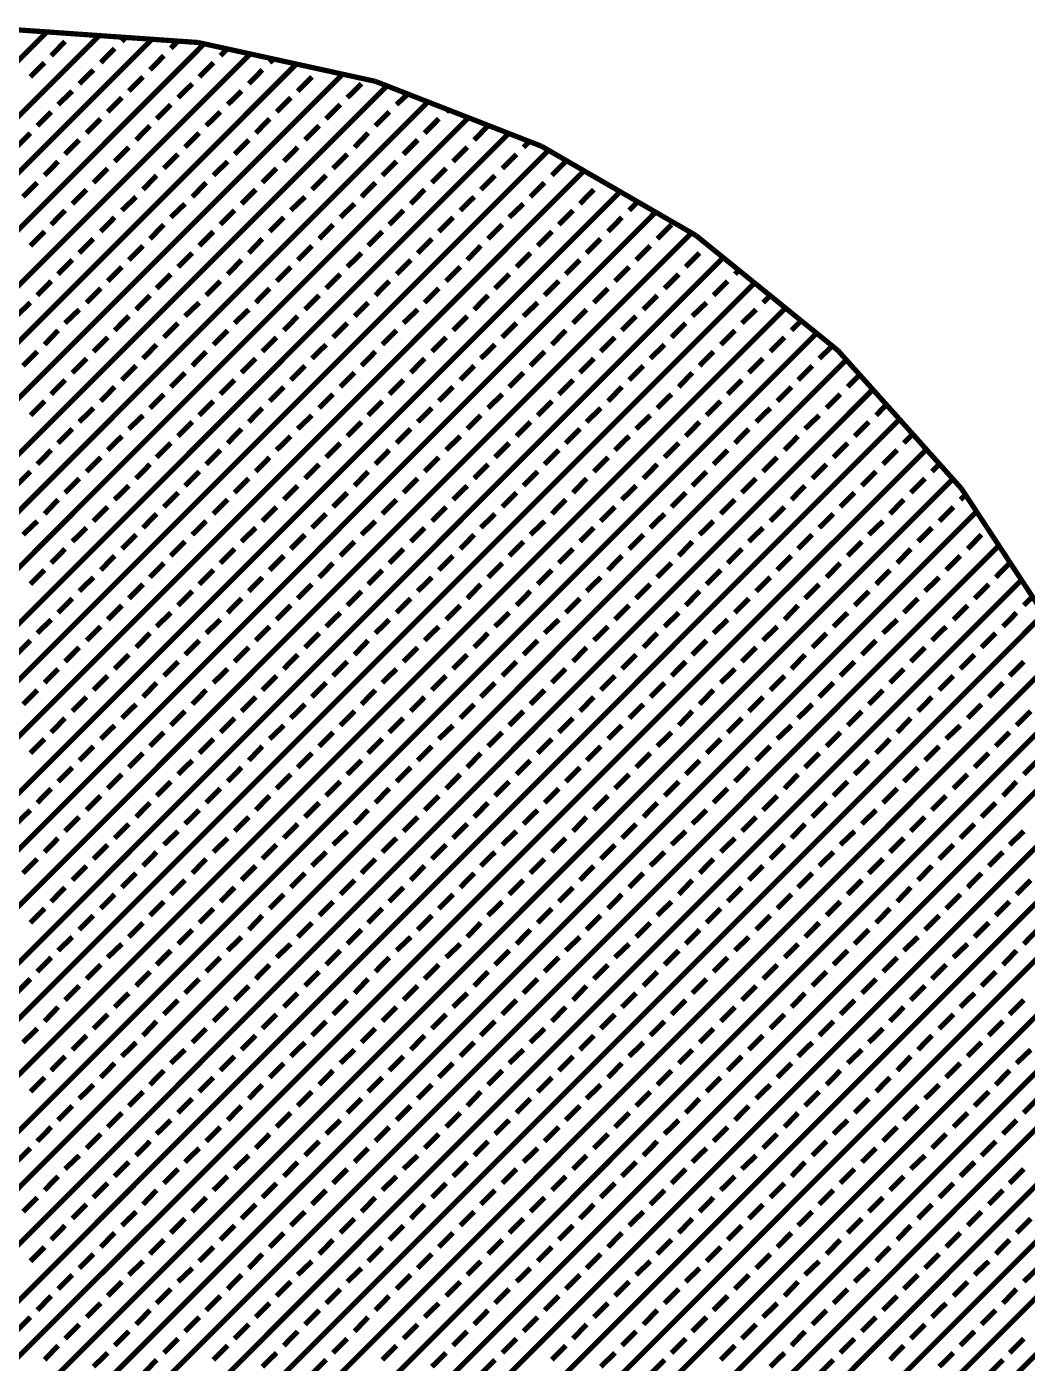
# Model space of a CAD drawing. Extents: x 2 to 176, y -19 to 159.
# Drawn here: x 104.63 to 105.363, y 119.482 to 120.461 of the extents above; entities that cross this region are included whole.
import ezdxf

# ---------------------------------------------------------------- set-up
doc = ezdxf.new("R2010")
doc.units = 0
doc.layers.add('BG_SILKSCREEN_TOP', color=7, linetype='CONTINUOUS')

msp = doc.modelspace()

# ---------------------------------------------------------------- linework, layer by layer
at = {"layer": 'BG_SILKSCREEN_TOP', "const_width": 0.00381}
for points in [[(104.75595, 120.449086), (104.618028, 120.458738)], [(102.983284, 118.795292), (104.645206, 120.45696)], [(102.983284, 118.75389), (104.683814, 120.45442)], [(102.983284, 118.712742), (104.722168, 120.451626)], [(102.983284, 118.671086), (104.760522, 120.448324)], [(104.648254, 120.439434), (104.658414, 120.449848)], [(104.70007, 120.449848), (104.702864, 120.452896)], [(104.735884, 120.444768), (104.741472, 120.450356)], [(104.885744, 120.420638), (104.75595, 120.449086)], [(104.818942, 119.06123), (106.206036, 120.448324)], [(104.845612, 119.046752), (106.250232, 120.451372)], [(104.872028, 119.03202), (106.294174, 120.45442)], [(104.898698, 119.017288), (106.336084, 120.454674)], [(102.983284, 118.629938), (104.79405, 120.440704)], [(104.684576, 120.434354), (104.694736, 120.444768)], [(104.720644, 120.42902), (104.730804, 120.439434)], [(104.772206, 120.439434), (104.777032, 120.44426)], [(104.799384, 119.083074), (106.158284, 120.442228)], [(102.983284, 118.589044), (104.827832, 120.433338)], [(104.633014, 120.42394), (104.643428, 120.434354)], [(104.668828, 120.41886), (104.679242, 120.42902)], [(104.756712, 120.42394), (104.767126, 120.434354)], [(104.779572, 119.104664), (106.10596, 120.431052)], [(104.793034, 120.41886), (104.80294, 120.42902)], [(104.808274, 120.434354), (104.811068, 120.436894)], [(104.844596, 120.42902), (104.84485, 120.429528)], [(102.983284, 118.547388), (104.861614, 120.425718)], [(104.70515, 120.413526), (104.715564, 120.42394)], [(104.741218, 120.4087), (104.751632, 120.41886)], [(104.760014, 119.126508), (106.05389, 120.42013)], [(104.828848, 120.413526), (104.839262, 120.42394)], [(104.86517, 120.4087), (104.875584, 120.41886)], [(105.00741, 120.37314), (104.885744, 120.420638)], [(102.983284, 118.50624), (104.894126, 120.417336)], [(104.653334, 120.40362), (104.663748, 120.413526)], [(104.77754, 120.40362), (104.7877, 120.413526)], [(104.901238, 120.40362), (104.909366, 120.41124)], [(104.145334, 119.626634), (104.924098, 120.405398)], [(104.689656, 120.398286), (104.70007, 120.4087)], [(104.72547, 120.393206), (104.735884, 120.40362)], [(104.813354, 120.398286), (104.823768, 120.4087)], [(104.849676, 120.393206), (104.86009, 120.40362)], [(104.93756, 120.398286), (104.939084, 120.39981)], [(104.214422, 119.65432), (104.953816, 120.393968)], [(104.638094, 120.388126), (104.648254, 120.398286)], [(104.674162, 120.382792), (104.684576, 120.393206)], [(104.740456, 119.148098), (105.988866, 120.397016)], [(104.761792, 120.388126), (104.772206, 120.398286)], [(104.798114, 120.382792), (104.808274, 120.393206)], [(104.885744, 120.388126), (104.895904, 120.398286)], [(104.921812, 120.382792), (104.932226, 120.393206)], [(104.261666, 119.66067), (104.983534, 120.382538)], [(104.6226, 120.372378), (104.633014, 120.382792)], [(104.710484, 120.377712), (104.720644, 120.388126)], [(104.746298, 120.372378), (104.756712, 120.382792)], [(104.834182, 120.377712), (104.844596, 120.388126)], [(104.870504, 120.372378), (104.88041, 120.382792)], [(104.958134, 120.377712), (104.968294, 120.388126)], [(104.30764, 119.665242), (105.012744, 120.370346)], [(104.658414, 120.367298), (104.668828, 120.377712)], [(104.694736, 120.361964), (104.70515, 120.372378)], [(104.78262, 120.367298), (104.793034, 120.377712)], [(104.818688, 120.361964), (104.828848, 120.372378)], [(104.906318, 120.367298), (104.916732, 120.377712)], [(104.94264, 120.361964), (104.953054, 120.372378)], [(104.994202, 120.372378), (104.998266, 120.376442)], [(105.12044, 120.307862), (105.00741, 120.37314)], [(104.643428, 120.351804), (104.653334, 120.361964)], [(104.730804, 120.356884), (104.741218, 120.367298)], [(104.767126, 120.351804), (104.77754, 120.361964)], [(104.854756, 120.356884), (104.86517, 120.367298)], [(104.890824, 120.351804), (104.901238, 120.361964)], [(104.978708, 120.356884), (104.989122, 120.367298)], [(105.01503, 120.351804), (105.02519, 120.361964)], [(104.343962, 119.660416), (105.038652, 120.355106)], [(104.679242, 120.34647), (104.689656, 120.356884)], [(104.715564, 120.34139), (104.72547, 120.351804)], [(104.80294, 120.34647), (104.813354, 120.356884)], [(104.839262, 120.34139), (104.849676, 120.351804)], [(104.927146, 120.34647), (104.93756, 120.356884)], [(104.96296, 120.34139), (104.973374, 120.351804)], [(104.62768, 120.336056), (104.638094, 120.34647)], [(104.663748, 120.330976), (104.674162, 120.34139)], [(104.751632, 120.336056), (104.761792, 120.34647)], [(104.7877, 120.330976), (104.798114, 120.34139)], [(104.875584, 120.336056), (104.885744, 120.34647)], [(104.911652, 120.330976), (104.921812, 120.34139)], [(104.999282, 120.336056), (105.009696, 120.34647)], [(105.035604, 120.330976), (105.045764, 120.34139)], [(105.050844, 120.34647), (105.05186, 120.34774)], [(104.380538, 119.65559), (105.065068, 120.339866)], [(104.70007, 120.32615), (104.710484, 120.336056)], [(104.735884, 120.32107), (104.746298, 120.330976)], [(104.823768, 120.32615), (104.834182, 120.336056)], [(104.86009, 120.32107), (104.870504, 120.330976)], [(104.947974, 120.32615), (104.958134, 120.336056)], [(104.983788, 120.32107), (104.994202, 120.330976)], [(105.071672, 120.32615), (105.078022, 120.3325)], [(104.412796, 119.646192), (105.09123, 120.325134)], [(104.648254, 120.315736), (104.658414, 120.32615)], [(104.684576, 120.310656), (104.694736, 120.32107)], [(104.772206, 120.315736), (104.78262, 120.32615)], [(104.808274, 120.310656), (104.818688, 120.32107)], [(104.895904, 120.315736), (104.906318, 120.32615)], [(104.932226, 120.310656), (104.94264, 120.32107)], [(105.02011, 120.315736), (105.030524, 120.32615)], [(105.056178, 120.310656), (105.066338, 120.32107)], [(104.720644, 120.305322), (104.730804, 120.315736)], [(104.844596, 120.305322), (104.854756, 120.315736)], [(104.968294, 120.305322), (104.978708, 120.315736)], [(105.092246, 120.305322), (105.10266, 120.315736)], [(104.440736, 119.632984), (105.117646, 120.309894)], [(104.633014, 120.300242), (104.643428, 120.310656)], [(104.668828, 120.294908), (104.679242, 120.305322)], [(104.756712, 120.300242), (104.767126, 120.310656)], [(104.793034, 120.294908), (104.80294, 120.305322)], [(104.88041, 120.300242), (104.890824, 120.310656)], [(104.916732, 120.294908), (104.927146, 120.305322)], [(105.004616, 120.300242), (105.01503, 120.310656)], [(105.04043, 120.294908), (105.050844, 120.305322)], [(105.22458, 120.223534), (105.12044, 120.307862)], [(104.46893, 119.619522), (105.140506, 120.291606)], [(104.70515, 120.289828), (104.715564, 120.300242)], [(104.741218, 120.284748), (104.751632, 120.294908)], [(104.828848, 120.289828), (104.839262, 120.300242)], [(104.86517, 120.284748), (104.875584, 120.294908)], [(104.953054, 120.289828), (104.96296, 120.300242)], [(104.989122, 120.284748), (104.999282, 120.294908)], [(105.076752, 120.289828), (105.087166, 120.300242)], [(105.113074, 120.284748), (105.123234, 120.294908)], [(105.128314, 120.300242), (105.129076, 120.301004)], [(104.653334, 120.279414), (104.663748, 120.289828)], [(104.689656, 120.274334), (104.70007, 120.284748)], [(104.77754, 120.279414), (104.7877, 120.289828)], [(104.813354, 120.274334), (104.823768, 120.284748)], [(104.901238, 120.279414), (104.911652, 120.289828)], [(104.93756, 120.274334), (104.947974, 120.284748)], [(105.02519, 120.279414), (105.035604, 120.289828)], [(105.061258, 120.274334), (105.071672, 120.284748)], [(105.149142, 120.279414), (105.151936, 120.282462)], [(104.492552, 119.60225), (105.16362, 120.273064)], [(104.638094, 120.26392), (104.648254, 120.274334)], [(104.72547, 120.269), (104.735884, 120.279414)], [(104.761792, 120.26392), (104.772206, 120.274334)], [(104.849676, 120.269), (104.86009, 120.279414)], [(104.885744, 120.26392), (104.895904, 120.274334)], [(104.973374, 120.269), (104.983788, 120.279414)], [(105.009696, 120.26392), (105.02011, 120.274334)], [(105.09758, 120.269), (105.107994, 120.279414)], [(105.133394, 120.26392), (105.143808, 120.274334)], [(104.674162, 120.258586), (104.684576, 120.269)], [(104.710484, 120.253506), (104.720644, 120.26392)], [(104.798114, 120.258586), (104.808274, 120.269)], [(104.834182, 120.253506), (104.844596, 120.26392)], [(104.921812, 120.258586), (104.932226, 120.269)], [(104.958134, 120.253506), (104.968294, 120.26392)], [(105.045764, 120.258586), (105.056178, 120.269)], [(105.082086, 120.253506), (105.092246, 120.26392)], [(105.169716, 120.258586), (105.17505, 120.26392)], [(104.513634, 119.582184), (105.185972, 120.254522)], [(104.6226, 120.24868), (104.633014, 120.258586)], [(104.658414, 120.2436), (104.668828, 120.253506)], [(104.746298, 120.24868), (104.756712, 120.258586)], [(104.78262, 120.2436), (104.793034, 120.253506)], [(104.870504, 120.24868), (104.88041, 120.258586)], [(104.906318, 120.2436), (104.916732, 120.253506)], [(104.994202, 120.24868), (105.004616, 120.258586)], [(105.030524, 120.2436), (105.04043, 120.253506)], [(105.1179, 120.24868), (105.128314, 120.258586)], [(105.154222, 120.2436), (105.164636, 120.253506)], [(104.694736, 120.238266), (104.70515, 120.24868)], [(104.730804, 120.233186), (104.741218, 120.2436)], [(104.818688, 120.238266), (104.828848, 120.24868)], [(104.854756, 120.233186), (104.86517, 120.2436)], [(104.94264, 120.238266), (104.953054, 120.24868)], [(104.978708, 120.233186), (104.989122, 120.2436)], [(105.066338, 120.238266), (105.076752, 120.24868)], [(105.10266, 120.233186), (105.113074, 120.2436)], [(105.190544, 120.238266), (105.197656, 120.245378)], [(104.534462, 119.561864), (105.209086, 120.236234)], [(104.643428, 120.227852), (104.653334, 120.238266)], [(104.679242, 120.222772), (104.689656, 120.233186)], [(104.767126, 120.227852), (104.77754, 120.238266)], [(104.80294, 120.222772), (104.813354, 120.233186)], [(104.890824, 120.227852), (104.901238, 120.238266)], [(104.927146, 120.222772), (104.93756, 120.233186)], [(105.01503, 120.227852), (105.02519, 120.238266)], [(105.050844, 120.222772), (105.061258, 120.233186)], [(105.138728, 120.227852), (105.149142, 120.238266)], [(105.17505, 120.222772), (105.185464, 120.233186)], [(104.62768, 120.212358), (104.638094, 120.222772)], [(104.715564, 120.217692), (104.72547, 120.227852)], [(104.751632, 120.212358), (104.761792, 120.222772)], [(104.839262, 120.217692), (104.849676, 120.227852)], [(104.875584, 120.212358), (104.885744, 120.222772)], [(104.96296, 120.217692), (104.973374, 120.227852)], [(104.999282, 120.212358), (105.009696, 120.222772)], [(105.087166, 120.217692), (105.09758, 120.227852)], [(105.123234, 120.212358), (105.133394, 120.222772)], [(105.210864, 120.217692), (105.220516, 120.226836)], [(105.315004, 120.122442), (105.22458, 120.223534)], [(104.553004, 119.53875), (105.23093, 120.21693)], [(104.663748, 120.207278), (104.674162, 120.217692)], [(104.7877, 120.207278), (104.798114, 120.217692)], [(104.911652, 120.207278), (104.921812, 120.217692)], [(105.035604, 120.207278), (105.045764, 120.217692)], [(105.159302, 120.207278), (105.169716, 120.217692)], [(104.70007, 120.201944), (104.710484, 120.212358)], [(104.735884, 120.196864), (104.746298, 120.207278)], [(104.823768, 120.201944), (104.834182, 120.212358)], [(104.86009, 120.196864), (104.870504, 120.207278)], [(104.947974, 120.201944), (104.958134, 120.212358)], [(104.983788, 120.196864), (104.994202, 120.207278)], [(105.071672, 120.201944), (105.082086, 120.212358)], [(105.107994, 120.196864), (105.1179, 120.207278)], [(105.19537, 120.201944), (105.205784, 120.212358)], [(105.231692, 120.196864), (105.240582, 120.205754)], [(104.568244, 119.512588), (105.250234, 120.195086)], [(104.648254, 120.19153), (104.658414, 120.201944)], [(104.684576, 120.18645), (104.694736, 120.196864)], [(104.772206, 120.19153), (104.78262, 120.201944)], [(104.808274, 120.18645), (104.818688, 120.196864)], [(104.895904, 120.19153), (104.906318, 120.201944)], [(104.932226, 120.18645), (104.94264, 120.196864)], [(105.02011, 120.19153), (105.030524, 120.201944)], [(105.056178, 120.18645), (105.066338, 120.196864)], [(105.143808, 120.19153), (105.154222, 120.201944)], [(105.18013, 120.18645), (105.190544, 120.196864)], [(104.633014, 120.176036), (104.643428, 120.18645)], [(104.720644, 120.18137), (104.730804, 120.19153)], [(104.756712, 120.176036), (104.767126, 120.18645)], [(104.844596, 120.18137), (104.854756, 120.19153)], [(104.88041, 120.176036), (104.890824, 120.18645)], [(104.968294, 120.18137), (104.978708, 120.19153)], [(105.004616, 120.176036), (105.01503, 120.18645)], [(105.092246, 120.18137), (105.10266, 120.19153)], [(105.128314, 120.176036), (105.138728, 120.18645)], [(105.216198, 120.18137), (105.226358, 120.19153)], [(105.25252, 120.176036), (105.26014, 120.18391)], [(104.668828, 120.17121), (104.679242, 120.18137)], [(104.70515, 120.16613), (104.715564, 120.176036)], [(104.793034, 120.17121), (104.80294, 120.18137)], [(104.828848, 120.16613), (104.839262, 120.176036)], [(104.916732, 120.17121), (104.927146, 120.18137)], [(104.953054, 120.16613), (104.96296, 120.176036)], [(105.04043, 120.17121), (105.050844, 120.18137)], [(105.076752, 120.16613), (105.087166, 120.176036)], [(105.164636, 120.17121), (105.17505, 120.18137)], [(105.20045, 120.16613), (105.210864, 120.176036)], [(104.582976, 119.486172), (105.269792, 120.173242)], [(104.653334, 120.155716), (104.663748, 120.16613)], [(104.741218, 120.160796), (104.751632, 120.17121)], [(104.77754, 120.155716), (104.7877, 120.16613)], [(104.86517, 120.160796), (104.875584, 120.17121)], [(104.901238, 120.155716), (104.911652, 120.16613)], [(104.989122, 120.160796), (104.999282, 120.17121)], [(105.02519, 120.155716), (105.035604, 120.16613)], [(105.113074, 120.160796), (105.123234, 120.17121)], [(105.149142, 120.155716), (105.159302, 120.16613)], [(105.236772, 120.160796), (105.247186, 120.17121)], [(104.689656, 120.150636), (104.70007, 120.160796)], [(104.72547, 120.145302), (104.735884, 120.155716)], [(104.813354, 120.150636), (104.823768, 120.160796)], [(104.849676, 120.145302), (104.86009, 120.155716)], [(104.93756, 120.150636), (104.947974, 120.160796)], [(104.973374, 120.145302), (104.983788, 120.155716)], [(105.061258, 120.150636), (105.071672, 120.160796)], [(105.09758, 120.145302), (105.107994, 120.155716)], [(105.185464, 120.150636), (105.19537, 120.160796)], [(105.221278, 120.145302), (105.231692, 120.155716)], [(105.27284, 120.155716), (105.279444, 120.16232)], [(104.597708, 119.46001), (105.28935, 120.151144)], [(104.638094, 120.140222), (104.648254, 120.150636)], [(104.674162, 120.134888), (104.684576, 120.145302)], [(104.761792, 120.140222), (104.772206, 120.150636)], [(104.798114, 120.134888), (104.808274, 120.145302)], [(104.885744, 120.140222), (104.895904, 120.150636)], [(104.921812, 120.134888), (104.932226, 120.145302)], [(105.009696, 120.140222), (105.02011, 120.150636)], [(105.045764, 120.134888), (105.056178, 120.145302)], [(105.133394, 120.140222), (105.143808, 120.150636)], [(105.169716, 120.134888), (105.18013, 120.145302)], [(105.2576, 120.140222), (105.268014, 120.150636)], [(104.6226, 120.124474), (104.633014, 120.134888)], [(104.710484, 120.129808), (104.720644, 120.140222)], [(104.746298, 120.124474), (104.756712, 120.134888)], [(104.834182, 120.129808), (104.844596, 120.140222)], [(104.870504, 120.124474), (104.88041, 120.134888)], [(104.958134, 120.129808), (104.968294, 120.140222)], [(104.994202, 120.124474), (105.004616, 120.134888)], [(105.082086, 120.129808), (105.092246, 120.140222)], [(105.1179, 120.124474), (105.128314, 120.134888)], [(105.205784, 120.129808), (105.216198, 120.140222)], [(105.242106, 120.124474), (105.25252, 120.134888)], [(105.293414, 120.134888), (105.299002, 120.140476)], [(104.60863, 119.429276), (105.308654, 120.1293)], [(104.658414, 120.119394), (104.668828, 120.129808)], [(104.78262, 120.119394), (104.793034, 120.129808)], [(104.906318, 120.119394), (104.916732, 120.129808)], [(105.030524, 120.119394), (105.04043, 120.129808)], [(105.154222, 120.119394), (105.164636, 120.129808)], [(105.27792, 120.119394), (105.288334, 120.129808)], [(104.694736, 120.114314), (104.70515, 120.124474)], [(104.730804, 120.10898), (104.741218, 120.119394)], [(104.818688, 120.114314), (104.828848, 120.124474)], [(104.854756, 120.10898), (104.86517, 120.119394)], [(104.94264, 120.114314), (104.953054, 120.124474)], [(104.978708, 120.10898), (104.989122, 120.119394)], [(105.066338, 120.114314), (105.076752, 120.124474)], [(105.10266, 120.10898), (105.113074, 120.119394)], [(105.190544, 120.114314), (105.20045, 120.124474)], [(105.226358, 120.10898), (105.236772, 120.119394)], [(105.314242, 120.114314), (105.318052, 120.11787)], [(105.392474, 120.004586), (105.315004, 120.122442)], [(104.61879, 119.398542), (105.32618, 120.105678)], [(104.643428, 120.1039), (104.653334, 120.114314)], [(104.679242, 120.098566), (104.689656, 120.10898)], [(104.767126, 120.1039), (104.77754, 120.114314)], [(104.80294, 120.098566), (104.813354, 120.10898)], [(104.890824, 120.1039), (104.901238, 120.114314)], [(104.927146, 120.098566), (104.93756, 120.10898)], [(105.01503, 120.1039), (105.02519, 120.114314)], [(105.050844, 120.098566), (105.061258, 120.10898)], [(105.138728, 120.1039), (105.149142, 120.114314)], [(105.17505, 120.098566), (105.185464, 120.10898)], [(105.26268, 120.1039), (105.27284, 120.114314)], [(105.298748, 120.098566), (105.309162, 120.10898)], [(104.62768, 120.08866), (104.638094, 120.098566)], [(104.715564, 120.09374), (104.72547, 120.1039)], [(104.751632, 120.08866), (104.761792, 120.098566)], [(104.839262, 120.09374), (104.849676, 120.1039)], [(104.875584, 120.08866), (104.885744, 120.098566)], [(104.96296, 120.09374), (104.973374, 120.1039)], [(104.999282, 120.08866), (105.009696, 120.098566)], [(105.087166, 120.09374), (105.09758, 120.1039)], [(105.123234, 120.08866), (105.133394, 120.098566)], [(105.210864, 120.09374), (105.221278, 120.1039)], [(105.247186, 120.08866), (105.2576, 120.098566)], [(104.663748, 120.08358), (104.674162, 120.09374)], [(104.70007, 120.078246), (104.710484, 120.08866)], [(104.7877, 120.08358), (104.798114, 120.09374)], [(104.823768, 120.078246), (104.834182, 120.08866)], [(104.911652, 120.08358), (104.921812, 120.09374)], [(104.947974, 120.078246), (104.958134, 120.08866)], [(105.035604, 120.08358), (105.045764, 120.09374)], [(105.071672, 120.078246), (105.082086, 120.08866)], [(105.159302, 120.08358), (105.169716, 120.09374)], [(105.19537, 120.078246), (105.205784, 120.08866)], [(105.283254, 120.08358), (105.293414, 120.09374)], [(105.319576, 120.078246), (105.329736, 120.08866)], [(104.629712, 119.367808), (105.342436, 120.080532)], [(104.648254, 120.067832), (104.658414, 120.078246)], [(104.735884, 120.073166), (104.746298, 120.08358)], [(104.772206, 120.067832), (104.78262, 120.078246)], [(104.86009, 120.073166), (104.870504, 120.08358)], [(104.895904, 120.067832), (104.906318, 120.078246)], [(104.983788, 120.073166), (104.994202, 120.08358)], [(105.02011, 120.067832), (105.030524, 120.078246)], [(105.107994, 120.073166), (105.1179, 120.08358)], [(105.143808, 120.067832), (105.154222, 120.078246)], [(105.231692, 120.073166), (105.242106, 120.08358)], [(105.268014, 120.067832), (105.27792, 120.078246)], [(104.684576, 120.062752), (104.694736, 120.073166)], [(104.720644, 120.057418), (104.730804, 120.067832)], [(104.808274, 120.062752), (104.818688, 120.073166)], [(104.844596, 120.057418), (104.854756, 120.067832)], [(104.932226, 120.062752), (104.94264, 120.073166)], [(104.968294, 120.057418), (104.978708, 120.067832)], [(105.056178, 120.062752), (105.066338, 120.073166)], [(105.092246, 120.057418), (105.10266, 120.067832)], [(105.18013, 120.062752), (105.190544, 120.073166)], [(105.216198, 120.057418), (105.226358, 120.067832)], [(105.303828, 120.062752), (105.314242, 120.073166)], [(105.34015, 120.057418), (105.35031, 120.067832)], [(104.633014, 120.052338), (104.643428, 120.062752)], [(104.668828, 120.047258), (104.679242, 120.057418)], [(104.756712, 120.052338), (104.767126, 120.062752)], [(104.793034, 120.047258), (104.80294, 120.057418)], [(104.88041, 120.052338), (104.890824, 120.062752)], [(104.916732, 120.047258), (104.927146, 120.057418)], [(105.004616, 120.052338), (105.01503, 120.062752)], [(105.04043, 120.047258), (105.050844, 120.057418)], [(105.128314, 120.052338), (105.138728, 120.062752)], [(105.164636, 120.047258), (105.17505, 120.057418)], [(105.25252, 120.052338), (105.26268, 120.062752)], [(105.288334, 120.047258), (105.298748, 120.057418)], [(104.64038, 119.33682), (105.3592, 120.05564)], [(104.70515, 120.041924), (104.715564, 120.052338)], [(104.741218, 120.036844), (104.751632, 120.047258)], [(104.828848, 120.041924), (104.839262, 120.052338)], [(104.86517, 120.036844), (104.875584, 120.047258)], [(104.953054, 120.041924), (104.96296, 120.052338)], [(104.989122, 120.036844), (104.999282, 120.047258)], [(105.076752, 120.041924), (105.087166, 120.052338)], [(105.113074, 120.036844), (105.123234, 120.047258)], [(105.20045, 120.041924), (105.210864, 120.052338)], [(105.236772, 120.036844), (105.247186, 120.047258)], [(105.324656, 120.041924), (105.33507, 120.052338)], [(104.653334, 120.03151), (104.663748, 120.041924)], [(104.689656, 120.02643), (104.70007, 120.036844)], [(104.77754, 120.03151), (104.7877, 120.041924)], [(104.813354, 120.02643), (104.823768, 120.036844)], [(104.901238, 120.03151), (104.911652, 120.041924)], [(104.93756, 120.02643), (104.947974, 120.036844)], [(105.02519, 120.03151), (105.035604, 120.041924)], [(105.061258, 120.02643), (105.071672, 120.036844)], [(105.149142, 120.03151), (105.159302, 120.041924)], [(105.185464, 120.02643), (105.19537, 120.036844)], [(105.27284, 120.03151), (105.283254, 120.041924)], [(105.309162, 120.02643), (105.319576, 120.036844)], [(105.360724, 120.036844), (105.367328, 120.043448)], [(104.65308, 119.308372), (105.375456, 120.030748)], [(104.72547, 120.02135), (104.735884, 120.03151)], [(104.849676, 120.02135), (104.86009, 120.03151)], [(104.973374, 120.02135), (104.983788, 120.03151)], [(105.09758, 120.02135), (105.107994, 120.03151)], [(105.221278, 120.02135), (105.231692, 120.03151)], [(105.345484, 120.02135), (105.35539, 120.03151)], [(104.638094, 120.016524), (104.648254, 120.02643)], [(104.674162, 120.01119), (104.684576, 120.02135)], [(104.761792, 120.016524), (104.772206, 120.02643)], [(104.798114, 120.01119), (104.808274, 120.02135)], [(104.885744, 120.016524), (104.895904, 120.02643)], [(104.921812, 120.01119), (104.932226, 120.02135)], [(105.009696, 120.016524), (105.02011, 120.02643)], [(105.045764, 120.01119), (105.056178, 120.02135)], [(105.133394, 120.016524), (105.143808, 120.02643)], [(105.169716, 120.01119), (105.18013, 120.02135)], [(105.2576, 120.016524), (105.268014, 120.02643)], [(105.293414, 120.01119), (105.303828, 120.02135)], [(104.6226, 120.000776), (104.633014, 120.01119)], [(104.710484, 120.00611), (104.720644, 120.016524)], [(104.746298, 120.000776), (104.756712, 120.01119)], [(104.834182, 120.00611), (104.844596, 120.016524)], [(104.870504, 120.000776), (104.88041, 120.01119)], [(104.958134, 120.00611), (104.968294, 120.016524)], [(104.994202, 120.000776), (105.004616, 120.01119)], [(105.082086, 120.00611), (105.092246, 120.016524)], [(105.1179, 120.000776), (105.128314, 120.01119)], [(105.205784, 120.00611), (105.216198, 120.016524)], [(105.242106, 120.000776), (105.25252, 120.01119)], [(105.329736, 120.00611), (105.34015, 120.016524)], [(104.658414, 119.995696), (104.668828, 120.00611)], [(104.665526, 119.279416), (105.391712, 120.00611)], [(104.694736, 119.990362), (104.70515, 120.000776)], [(104.78262, 119.995696), (104.793034, 120.00611)], [(104.818688, 119.990362), (104.828848, 120.000776)], [(104.906318, 119.995696), (104.916732, 120.00611)], [(104.94264, 119.990362), (104.953054, 120.000776)], [(105.030524, 119.995696), (105.04043, 120.00611)], [(105.066338, 119.990362), (105.076752, 120.000776)], [(105.154222, 119.995696), (105.164636, 120.00611)], [(105.190544, 119.990362), (105.20045, 120.000776)], [(105.27792, 119.995696), (105.288334, 120.00611)], [(105.314242, 119.990362), (105.324656, 120.000776)], [(104.643428, 119.980202), (104.653334, 119.990362)], [(104.730804, 119.985282), (104.741218, 119.995696)], [(104.767126, 119.980202), (104.77754, 119.990362)], [(104.854756, 119.985282), (104.86517, 119.995696)], [(104.890824, 119.980202), (104.901238, 119.990362)], [(104.978708, 119.985282), (104.989122, 119.995696)], [(105.01503, 119.980202), (105.02519, 119.990362)], [(105.10266, 119.985282), (105.113074, 119.995696)], [(105.138728, 119.980202), (105.149142, 119.990362)], [(105.226358, 119.985282), (105.236772, 119.995696)], [(105.26268, 119.980202), (105.27284, 119.990362)], [(105.35031, 119.985282), (105.360724, 119.995696)], [(104.678226, 119.250968), (105.405174, 119.97817)], [(104.679242, 119.974868), (104.689656, 119.985282)], [(104.715564, 119.969788), (104.72547, 119.980202)], [(104.80294, 119.974868), (104.813354, 119.985282)], [(104.839262, 119.969788), (104.849676, 119.980202)], [(104.927146, 119.974868), (104.93756, 119.985282)], [(104.96296, 119.969788), (104.973374, 119.980202)], [(105.050844, 119.974868), (105.061258, 119.985282)], [(105.087166, 119.969788), (105.09758, 119.980202)], [(105.17505, 119.974868), (105.185464, 119.985282)], [(105.210864, 119.969788), (105.221278, 119.980202)], [(105.298748, 119.974868), (105.309162, 119.985282)], [(105.33507, 119.969788), (105.345484, 119.980202)], [(104.62768, 119.964454), (104.638094, 119.974868)], [(104.663748, 119.959374), (104.674162, 119.969788)], [(104.751632, 119.964454), (104.761792, 119.974868)], [(104.7877, 119.959374), (104.798114, 119.969788)], [(104.875584, 119.964454), (104.885744, 119.974868)], [(104.911652, 119.959374), (104.921812, 119.969788)], [(104.999282, 119.964454), (105.009696, 119.974868)], [(105.035604, 119.959374), (105.045764, 119.969788)], [(105.123234, 119.964454), (105.133394, 119.974868)], [(105.159302, 119.959374), (105.169716, 119.969788)], [(105.247186, 119.964454), (105.2576, 119.974868)], [(105.283254, 119.959374), (105.293414, 119.969788)], [(104.70007, 119.954294), (104.710484, 119.964454)], [(104.735884, 119.94896), (104.746298, 119.959374)], [(104.823768, 119.954294), (104.834182, 119.964454)], [(104.86009, 119.94896), (104.870504, 119.959374)], [(104.947974, 119.954294), (104.958134, 119.964454)], [(104.983788, 119.94896), (104.994202, 119.959374)], [(105.071672, 119.954294), (105.082086, 119.964454)], [(105.107994, 119.94896), (105.1179, 119.959374)], [(105.19537, 119.954294), (105.205784, 119.964454)], [(105.231692, 119.94896), (105.242106, 119.959374)], [(105.319576, 119.954294), (105.329736, 119.964454)], [(105.35539, 119.94896), (105.365804, 119.959374)], [(104.648254, 119.94388), (104.658414, 119.954294)], [(104.684576, 119.939054), (104.694736, 119.94896)], [(104.690672, 119.222012), (105.41889, 119.949976)], [(104.772206, 119.94388), (104.78262, 119.954294)], [(104.808274, 119.939054), (104.818688, 119.94896)], [(104.895904, 119.94388), (104.906318, 119.954294)], [(104.932226, 119.939054), (104.94264, 119.94896)], [(105.02011, 119.94388), (105.030524, 119.954294)], [(105.056178, 119.939054), (105.066338, 119.94896)], [(105.143808, 119.94388), (105.154222, 119.954294)], [(105.18013, 119.939054), (105.190544, 119.94896)], [(105.268014, 119.94388), (105.27792, 119.954294)], [(105.303828, 119.939054), (105.314242, 119.94896)], [(104.633014, 119.92864), (104.643428, 119.939054)], [(104.720644, 119.93372), (104.730804, 119.94388)], [(104.756712, 119.92864), (104.767126, 119.939054)], [(104.844596, 119.93372), (104.854756, 119.94388)], [(104.88041, 119.92864), (104.890824, 119.939054)], [(104.968294, 119.93372), (104.978708, 119.94388)], [(105.004616, 119.92864), (105.01503, 119.939054)], [(105.092246, 119.93372), (105.10266, 119.94388)], [(105.128314, 119.92864), (105.138728, 119.939054)], [(105.216198, 119.93372), (105.226358, 119.94388)], [(105.25252, 119.92864), (105.26268, 119.939054)], [(105.34015, 119.93372), (105.35031, 119.94388)], [(104.668828, 119.923306), (104.679242, 119.93372)], [(104.793034, 119.923306), (104.80294, 119.93372)], [(104.916732, 119.923306), (104.927146, 119.93372)], [(105.04043, 119.923306), (105.050844, 119.93372)], [(105.164636, 119.923306), (105.17505, 119.93372)], [(105.288334, 119.923306), (105.298748, 119.93372)], [(104.703372, 119.193564), (105.432098, 119.92229)], [(104.70515, 119.918226), (104.715564, 119.92864)], [(104.741218, 119.913146), (104.751632, 119.923306)], [(104.828848, 119.918226), (104.839262, 119.92864)], [(104.86517, 119.913146), (104.875584, 119.923306)], [(104.953054, 119.918226), (104.96296, 119.92864)], [(104.989122, 119.913146), (104.999282, 119.923306)], [(105.076752, 119.918226), (105.087166, 119.92864)], [(105.113074, 119.913146), (105.123234, 119.923306)], [(105.20045, 119.918226), (105.210864, 119.92864)], [(105.236772, 119.913146), (105.247186, 119.923306)], [(105.324656, 119.918226), (105.33507, 119.92864)], [(105.360724, 119.913146), (105.370884, 119.923306)], [(104.653334, 119.907812), (104.663748, 119.918226)], [(104.689656, 119.902732), (104.70007, 119.913146)], [(104.77754, 119.907812), (104.7877, 119.918226)], [(104.813354, 119.902732), (104.823768, 119.913146)], [(104.901238, 119.907812), (104.911652, 119.918226)], [(104.93756, 119.902732), (104.947974, 119.913146)], [(105.02519, 119.907812), (105.035604, 119.918226)], [(105.061258, 119.902732), (105.071672, 119.913146)], [(105.149142, 119.907812), (105.159302, 119.918226)], [(105.185464, 119.902732), (105.19537, 119.913146)], [(105.27284, 119.907812), (105.283254, 119.918226)], [(105.309162, 119.902732), (105.319576, 119.913146)], [(104.638094, 119.892318), (104.648254, 119.902732)], [(104.72547, 119.897398), (104.735884, 119.907812)], [(104.761792, 119.892318), (104.772206, 119.902732)], [(104.849676, 119.897398), (104.86009, 119.907812)], [(104.885744, 119.892318), (104.895904, 119.902732)], [(104.973374, 119.897398), (104.983788, 119.907812)], [(105.009696, 119.892318), (105.02011, 119.902732)], [(105.09758, 119.897398), (105.107994, 119.907812)], [(105.133394, 119.892318), (105.143808, 119.902732)], [(105.221278, 119.897398), (105.231692, 119.907812)], [(105.2576, 119.892318), (105.268014, 119.902732)], [(105.345484, 119.897398), (105.35539, 119.907812)], [(104.674162, 119.886984), (104.684576, 119.897398)], [(104.710484, 119.881904), (104.720644, 119.892318)], [(104.720644, 119.169942), (105.44556, 119.894604)], [(104.798114, 119.886984), (104.808274, 119.897398)], [(104.834182, 119.881904), (104.844596, 119.892318)], [(104.921812, 119.886984), (104.932226, 119.897398)], [(104.958134, 119.881904), (104.968294, 119.892318)], [(105.045764, 119.886984), (105.056178, 119.897398)], [(105.082086, 119.881904), (105.092246, 119.892318)], [(105.169716, 119.886984), (105.18013, 119.897398)], [(105.205784, 119.881904), (105.216198, 119.892318)], [(105.293414, 119.886984), (105.303828, 119.897398)], [(105.329736, 119.881904), (105.34015, 119.892318)], [(104.6226, 119.876824), (104.633014, 119.886984)], [(104.658414, 119.87149), (104.668828, 119.881904)], [(104.746298, 119.876824), (104.756712, 119.886984)], [(104.78262, 119.87149), (104.793034, 119.881904)], [(104.870504, 119.876824), (104.88041, 119.886984)], [(104.906318, 119.87149), (104.916732, 119.881904)], [(104.994202, 119.876824), (105.004616, 119.886984)], [(105.030524, 119.87149), (105.04043, 119.881904)], [(105.1179, 119.876824), (105.128314, 119.886984)], [(105.154222, 119.87149), (105.164636, 119.881904)], [(105.242106, 119.876824), (105.25252, 119.886984)], [(105.27792, 119.87149), (105.288334, 119.881904)], [(104.694736, 119.86641), (104.70515, 119.876824)], [(104.730804, 119.861584), (104.741218, 119.87149)], [(104.818688, 119.86641), (104.828848, 119.876824)], [(104.854756, 119.861584), (104.86517, 119.87149)], [(104.94264, 119.86641), (104.953054, 119.876824)], [(104.978708, 119.861584), (104.989122, 119.87149)], [(105.066338, 119.86641), (105.076752, 119.876824)], [(105.10266, 119.861584), (105.113074, 119.87149)], [(105.190544, 119.86641), (105.20045, 119.876824)], [(105.226358, 119.861584), (105.236772, 119.87149)], [(105.314242, 119.86641), (105.324656, 119.876824)], [(105.35031, 119.861584), (105.360724, 119.87149)], [(104.643428, 119.85625), (104.653334, 119.86641)], [(104.679242, 119.85117), (104.689656, 119.861584)], [(104.767126, 119.85625), (104.77754, 119.86641)], [(104.80294, 119.85117), (104.813354, 119.861584)], [(104.890824, 119.85625), (104.901238, 119.86641)], [(104.927146, 119.85117), (104.93756, 119.861584)], [(105.01503, 119.85625), (105.02519, 119.86641)], [(105.050844, 119.85117), (105.061258, 119.861584)], [(105.138728, 119.85625), (105.149142, 119.86641)], [(105.17505, 119.85117), (105.185464, 119.861584)], [(105.26268, 119.85625), (105.27284, 119.86641)], [(105.298748, 119.85117), (105.309162, 119.861584)], [(104.62768, 119.840756), (104.638094, 119.85117)], [(104.715564, 119.84609), (104.72547, 119.85625)], [(104.751632, 119.840756), (104.761792, 119.85117)], [(104.839262, 119.84609), (104.849676, 119.85625)], [(104.875584, 119.840756), (104.885744, 119.85117)], [(104.96296, 119.84609), (104.973374, 119.85625)], [(104.999282, 119.840756), (105.009696, 119.85117)], [(105.087166, 119.84609), (105.09758, 119.85625)], [(105.123234, 119.840756), (105.133394, 119.85117)], [(105.210864, 119.84609), (105.221278, 119.85625)], [(105.247186, 119.840756), (105.2576, 119.85117)], [(105.33507, 119.84609), (105.345484, 119.85625)], [(104.663748, 119.835676), (104.674162, 119.84609)], [(104.7877, 119.835676), (104.798114, 119.84609)], [(104.911652, 119.835676), (104.921812, 119.84609)], [(105.035604, 119.835676), (105.045764, 119.84609)], [(105.159302, 119.835676), (105.169716, 119.84609)], [(105.283254, 119.835676), (105.293414, 119.84609)], [(104.70007, 119.830342), (104.710484, 119.840756)], [(104.735884, 119.825262), (104.746298, 119.835676)], [(104.823768, 119.830342), (104.834182, 119.840756)], [(104.86009, 119.825262), (104.870504, 119.835676)], [(104.947974, 119.830342), (104.958134, 119.840756)], [(104.983788, 119.825262), (104.994202, 119.835676)], [(105.071672, 119.830342), (105.082086, 119.840756)], [(105.107994, 119.825262), (105.1179, 119.835676)], [(105.19537, 119.830342), (105.205784, 119.840756)], [(105.231692, 119.825262), (105.242106, 119.835676)], [(105.319576, 119.830342), (105.329736, 119.840756)], [(105.35539, 119.825262), (105.365804, 119.835676)], [(104.648254, 119.819928), (104.658414, 119.830342)], [(104.684576, 119.814848), (104.694736, 119.825262)], [(104.772206, 119.819928), (104.78262, 119.830342)], [(104.808274, 119.814848), (104.818688, 119.825262)], [(104.895904, 119.819928), (104.906318, 119.830342)], [(104.932226, 119.814848), (104.94264, 119.825262)], [(105.02011, 119.819928), (105.030524, 119.830342)], [(105.056178, 119.814848), (105.066338, 119.825262)], [(105.143808, 119.819928), (105.154222, 119.830342)], [(105.18013, 119.814848), (105.190544, 119.825262)], [(105.268014, 119.819928), (105.27792, 119.830342)], [(105.303828, 119.814848), (105.314242, 119.825262)], [(104.633014, 119.804434), (104.643428, 119.814848)], [(104.720644, 119.809768), (104.730804, 119.819928)], [(104.756712, 119.804434), (104.767126, 119.814848)], [(104.844596, 119.809768), (104.854756, 119.819928)], [(104.88041, 119.804434), (104.890824, 119.814848)], [(104.968294, 119.809768), (104.978708, 119.819928)], [(105.004616, 119.804434), (105.01503, 119.814848)], [(105.092246, 119.809768), (105.10266, 119.819928)], [(105.128314, 119.804434), (105.138728, 119.814848)], [(105.216198, 119.809768), (105.226358, 119.819928)], [(105.25252, 119.804434), (105.26268, 119.814848)], [(105.34015, 119.809768), (105.35031, 119.819928)], [(104.668828, 119.799354), (104.679242, 119.809768)], [(104.70515, 119.79402), (104.715564, 119.804434)], [(104.793034, 119.799354), (104.80294, 119.809768)], [(104.828848, 119.79402), (104.839262, 119.804434)], [(104.916732, 119.799354), (104.927146, 119.809768)], [(104.953054, 119.79402), (104.96296, 119.804434)], [(105.04043, 119.799354), (105.050844, 119.809768)], [(105.076752, 119.79402), (105.087166, 119.804434)], [(105.164636, 119.799354), (105.17505, 119.809768)], [(105.20045, 119.79402), (105.210864, 119.804434)], [(105.288334, 119.799354), (105.298748, 119.809768)], [(105.324656, 119.79402), (105.33507, 119.804434)], [(104.653334, 119.784114), (104.663748, 119.79402)], [(104.741218, 119.78894), (104.751632, 119.799354)], [(104.77754, 119.784114), (104.7877, 119.79402)], [(104.86517, 119.78894), (104.875584, 119.799354)], [(104.901238, 119.784114), (104.911652, 119.79402)], [(104.989122, 119.78894), (104.999282, 119.799354)], [(105.02519, 119.784114), (105.035604, 119.79402)], [(105.113074, 119.78894), (105.123234, 119.799354)], [(105.149142, 119.784114), (105.159302, 119.79402)], [(105.236772, 119.78894), (105.247186, 119.799354)], [(105.27284, 119.784114), (105.283254, 119.79402)], [(105.360724, 119.78894), (105.370884, 119.799354)], [(104.689656, 119.779034), (104.70007, 119.78894)], [(104.72547, 119.7737), (104.735884, 119.784114)], [(104.813354, 119.779034), (104.823768, 119.78894)], [(104.849676, 119.7737), (104.86009, 119.784114)], [(104.93756, 119.779034), (104.947974, 119.78894)], [(104.973374, 119.7737), (104.983788, 119.784114)], [(105.061258, 119.779034), (105.071672, 119.78894)], [(105.09758, 119.7737), (105.107994, 119.784114)], [(105.185464, 119.779034), (105.19537, 119.78894)], [(105.221278, 119.7737), (105.231692, 119.784114)], [(105.309162, 119.779034), (105.319576, 119.78894)], [(105.345484, 119.7737), (105.35539, 119.784114)], [(104.638094, 119.76862), (104.648254, 119.779034)], [(104.674162, 119.763286), (104.684576, 119.7737)], [(104.761792, 119.76862), (104.772206, 119.779034)], [(104.798114, 119.763286), (104.808274, 119.7737)], [(104.885744, 119.76862), (104.895904, 119.779034)], [(104.921812, 119.763286), (104.932226, 119.7737)], [(105.009696, 119.76862), (105.02011, 119.779034)], [(105.045764, 119.763286), (105.056178, 119.7737)], [(105.133394, 119.76862), (105.143808, 119.779034)], [(105.169716, 119.763286), (105.18013, 119.7737)], [(105.2576, 119.76862), (105.268014, 119.779034)], [(105.293414, 119.763286), (105.303828, 119.7737)], [(104.6226, 119.752872), (104.633014, 119.763286)], [(104.710484, 119.758206), (104.720644, 119.76862)], [(104.746298, 119.752872), (104.756712, 119.763286)], [(104.834182, 119.758206), (104.844596, 119.76862)], [(104.870504, 119.752872), (104.88041, 119.763286)], [(104.958134, 119.758206), (104.968294, 119.76862)], [(104.994202, 119.752872), (105.004616, 119.763286)], [(105.082086, 119.758206), (105.092246, 119.76862)], [(105.1179, 119.752872), (105.128314, 119.763286)], [(105.205784, 119.758206), (105.216198, 119.76862)], [(105.242106, 119.752872), (105.25252, 119.763286)], [(105.329736, 119.758206), (105.34015, 119.76862)], [(104.658414, 119.747792), (104.668828, 119.758206)], [(104.78262, 119.747792), (104.793034, 119.758206)], [(104.906318, 119.747792), (104.916732, 119.758206)], [(105.030524, 119.747792), (105.04043, 119.758206)], [(105.154222, 119.747792), (105.164636, 119.758206)], [(105.27792, 119.747792), (105.288334, 119.758206)], [(104.694736, 119.742712), (104.70515, 119.752872)], [(104.730804, 119.737378), (104.741218, 119.747792)], [(104.818688, 119.742712), (104.828848, 119.752872)], [(104.854756, 119.737378), (104.86517, 119.747792)], [(104.94264, 119.742712), (104.953054, 119.752872)], [(104.978708, 119.737378), (104.989122, 119.747792)], [(105.066338, 119.742712), (105.076752, 119.752872)], [(105.10266, 119.737378), (105.113074, 119.747792)], [(105.190544, 119.742712), (105.20045, 119.752872)], [(105.226358, 119.737378), (105.236772, 119.747792)], [(105.314242, 119.742712), (105.324656, 119.752872)], [(105.35031, 119.737378), (105.360724, 119.747792)], [(104.643428, 119.732298), (104.653334, 119.742712)], [(104.679242, 119.726964), (104.689656, 119.737378)], [(104.767126, 119.732298), (104.77754, 119.742712)], [(104.80294, 119.726964), (104.813354, 119.737378)], [(104.890824, 119.732298), (104.901238, 119.742712)], [(104.927146, 119.726964), (104.93756, 119.737378)], [(105.01503, 119.732298), (105.02519, 119.742712)], [(105.050844, 119.726964), (105.061258, 119.737378)], [(105.138728, 119.732298), (105.149142, 119.742712)], [(105.17505, 119.726964), (105.185464, 119.737378)], [(105.26268, 119.732298), (105.27284, 119.742712)], [(105.298748, 119.726964), (105.309162, 119.737378)], [(104.62768, 119.716804), (104.638094, 119.726964)], [(104.715564, 119.721884), (104.72547, 119.732298)], [(104.751632, 119.716804), (104.761792, 119.726964)], [(104.839262, 119.721884), (104.849676, 119.732298)], [(104.875584, 119.716804), (104.885744, 119.726964)], [(104.96296, 119.721884), (104.973374, 119.732298)], [(104.999282, 119.716804), (105.009696, 119.726964)], [(105.087166, 119.721884), (105.09758, 119.732298)], [(105.123234, 119.716804), (105.133394, 119.726964)], [(105.210864, 119.721884), (105.221278, 119.732298)], [(105.247186, 119.716804), (105.2576, 119.726964)], [(105.33507, 119.721884), (105.345484, 119.732298)], [(104.663748, 119.71147), (104.674162, 119.721884)], [(104.70007, 119.706644), (104.710484, 119.716804)], [(104.7877, 119.71147), (104.798114, 119.721884)], [(104.823768, 119.706644), (104.834182, 119.716804)], [(104.911652, 119.71147), (104.921812, 119.721884)], [(104.947974, 119.706644), (104.958134, 119.716804)], [(105.035604, 119.71147), (105.045764, 119.721884)], [(105.071672, 119.706644), (105.082086, 119.716804)], [(105.159302, 119.71147), (105.169716, 119.721884)], [(105.19537, 119.706644), (105.205784, 119.716804)], [(105.283254, 119.71147), (105.293414, 119.721884)], [(105.319576, 119.706644), (105.329736, 119.716804)], [(104.648254, 119.69623), (104.658414, 119.706644)], [(104.735884, 119.701564), (104.746298, 119.71147)], [(104.772206, 119.69623), (104.78262, 119.706644)], [(104.86009, 119.701564), (104.870504, 119.71147)], [(104.895904, 119.69623), (104.906318, 119.706644)], [(104.983788, 119.701564), (104.994202, 119.71147)], [(105.02011, 119.69623), (105.030524, 119.706644)], [(105.107994, 119.701564), (105.1179, 119.71147)], [(105.143808, 119.69623), (105.154222, 119.706644)], [(105.231692, 119.701564), (105.242106, 119.71147)], [(105.268014, 119.69623), (105.27792, 119.706644)], [(105.35539, 119.701564), (105.365804, 119.71147)], [(104.684576, 119.69115), (104.694736, 119.701564)], [(104.720644, 119.685816), (104.730804, 119.69623)], [(104.808274, 119.69115), (104.818688, 119.701564)], [(104.844596, 119.685816), (104.854756, 119.69623)], [(104.932226, 119.69115), (104.94264, 119.701564)], [(104.968294, 119.685816), (104.978708, 119.69623)], [(105.056178, 119.69115), (105.066338, 119.701564)], [(105.092246, 119.685816), (105.10266, 119.69623)], [(105.18013, 119.69115), (105.190544, 119.701564)], [(105.216198, 119.685816), (105.226358, 119.69623)], [(105.303828, 119.69115), (105.314242, 119.701564)], [(105.34015, 119.685816), (105.35031, 119.69623)], [(104.633014, 119.680736), (104.643428, 119.69115)], [(104.668828, 119.675656), (104.679242, 119.685816)], [(104.756712, 119.680736), (104.767126, 119.69115)], [(104.793034, 119.675656), (104.80294, 119.685816)], [(104.88041, 119.680736), (104.890824, 119.69115)], [(104.916732, 119.675656), (104.927146, 119.685816)], [(105.004616, 119.680736), (105.01503, 119.69115)], [(105.04043, 119.675656), (105.050844, 119.685816)], [(105.128314, 119.680736), (105.138728, 119.69115)], [(105.164636, 119.675656), (105.17505, 119.685816)], [(105.25252, 119.680736), (105.26268, 119.69115)], [(105.288334, 119.675656), (105.298748, 119.685816)], [(104.70515, 119.670322), (104.715564, 119.680736)], [(104.741218, 119.665242), (104.751632, 119.675656)], [(104.828848, 119.670322), (104.839262, 119.680736)], [(104.86517, 119.665242), (104.875584, 119.675656)], [(104.953054, 119.670322), (104.96296, 119.680736)], [(104.989122, 119.665242), (104.999282, 119.675656)], [(105.076752, 119.670322), (105.087166, 119.680736)], [(105.113074, 119.665242), (105.123234, 119.675656)], [(105.20045, 119.670322), (105.210864, 119.680736)], [(105.236772, 119.665242), (105.247186, 119.675656)], [(105.324656, 119.670322), (105.33507, 119.680736)], [(105.360724, 119.665242), (105.370884, 119.675656)], [(104.653334, 119.659908), (104.663748, 119.670322)], [(104.689656, 119.654828), (104.70007, 119.665242)], [(104.77754, 119.659908), (104.7877, 119.670322)], [(104.813354, 119.654828), (104.823768, 119.665242)], [(104.901238, 119.659908), (104.911652, 119.670322)], [(104.93756, 119.654828), (104.947974, 119.665242)], [(105.02519, 119.659908), (105.035604, 119.670322)], [(105.061258, 119.654828), (105.071672, 119.665242)], [(105.149142, 119.659908), (105.159302, 119.670322)], [(105.185464, 119.654828), (105.19537, 119.665242)], [(105.27284, 119.659908), (105.283254, 119.670322)], [(105.309162, 119.654828), (105.319576, 119.665242)], [(104.72547, 119.649748), (104.735884, 119.659908)], [(104.849676, 119.649748), (104.86009, 119.659908)], [(104.973374, 119.649748), (104.983788, 119.659908)], [(105.09758, 119.649748), (105.107994, 119.659908)], [(105.221278, 119.649748), (105.231692, 119.659908)], [(105.345484, 119.649748), (105.35539, 119.659908)], [(104.638094, 119.644414), (104.648254, 119.654828)], [(104.674162, 119.639334), (104.684576, 119.649748)], [(104.761792, 119.644414), (104.772206, 119.654828)], [(104.798114, 119.639334), (104.808274, 119.649748)], [(104.885744, 119.644414), (104.895904, 119.654828)], [(104.921812, 119.639334), (104.932226, 119.649748)], [(105.009696, 119.644414), (105.02011, 119.654828)], [(105.045764, 119.639334), (105.056178, 119.649748)], [(105.133394, 119.644414), (105.143808, 119.654828)], [(105.169716, 119.639334), (105.18013, 119.649748)], [(105.2576, 119.644414), (105.268014, 119.654828)], [(105.293414, 119.639334), (105.303828, 119.649748)], [(104.6226, 119.629174), (104.633014, 119.639334)], [(104.710484, 119.634), (104.720644, 119.644414)], [(104.746298, 119.629174), (104.756712, 119.639334)], [(104.834182, 119.634), (104.844596, 119.644414)], [(104.870504, 119.629174), (104.88041, 119.639334)], [(104.958134, 119.634), (104.968294, 119.644414)], [(104.994202, 119.629174), (105.004616, 119.639334)], [(105.082086, 119.634), (105.092246, 119.644414)], [(105.1179, 119.629174), (105.128314, 119.639334)], [(105.205784, 119.634), (105.216198, 119.644414)], [(105.242106, 119.629174), (105.25252, 119.639334)], [(105.329736, 119.634), (105.34015, 119.644414)], [(104.658414, 119.624094), (104.668828, 119.634)], [(104.694736, 119.61876), (104.70515, 119.629174)], [(104.78262, 119.624094), (104.793034, 119.634)], [(104.818688, 119.61876), (104.828848, 119.629174)], [(104.906318, 119.624094), (104.916732, 119.634)], [(104.94264, 119.61876), (104.953054, 119.629174)], [(105.030524, 119.624094), (105.04043, 119.634)], [(105.066338, 119.61876), (105.076752, 119.629174)], [(105.154222, 119.624094), (105.164636, 119.634)], [(105.190544, 119.61876), (105.20045, 119.629174)], [(105.27792, 119.624094), (105.288334, 119.634)], [(105.314242, 119.61876), (105.324656, 119.629174)], [(104.643428, 119.6086), (104.653334, 119.61876)], [(104.730804, 119.61368), (104.741218, 119.624094)], [(104.767126, 119.6086), (104.77754, 119.61876)], [(104.854756, 119.61368), (104.86517, 119.624094)], [(104.890824, 119.6086), (104.901238, 119.61876)], [(104.978708, 119.61368), (104.989122, 119.624094)], [(105.01503, 119.6086), (105.02519, 119.61876)], [(105.10266, 119.61368), (105.113074, 119.624094)], [(105.138728, 119.6086), (105.149142, 119.61876)], [(105.226358, 119.61368), (105.236772, 119.624094)], [(105.26268, 119.6086), (105.27284, 119.61876)], [(105.35031, 119.61368), (105.360724, 119.624094)], [(104.679242, 119.603266), (104.689656, 119.61368)], [(104.715564, 119.598186), (104.72547, 119.6086)], [(104.80294, 119.603266), (104.813354, 119.61368)], [(104.839262, 119.598186), (104.849676, 119.6086)], [(104.927146, 119.603266), (104.93756, 119.61368)], [(104.96296, 119.598186), (104.973374, 119.6086)], [(105.050844, 119.603266), (105.061258, 119.61368)], [(105.087166, 119.598186), (105.09758, 119.6086)], [(105.17505, 119.603266), (105.185464, 119.61368)], [(105.210864, 119.598186), (105.221278, 119.6086)], [(105.298748, 119.603266), (105.309162, 119.61368)], [(105.33507, 119.598186), (105.345484, 119.6086)], [(104.62768, 119.592852), (104.638094, 119.603266)], [(104.663748, 119.587772), (104.674162, 119.598186)], [(104.751632, 119.592852), (104.761792, 119.603266)], [(104.7877, 119.587772), (104.798114, 119.598186)], [(104.875584, 119.592852), (104.885744, 119.603266)], [(104.911652, 119.587772), (104.921812, 119.598186)], [(104.999282, 119.592852), (105.009696, 119.603266)], [(105.035604, 119.587772), (105.045764, 119.598186)], [(105.123234, 119.592852), (105.133394, 119.603266)], [(105.159302, 119.587772), (105.169716, 119.598186)], [(105.247186, 119.592852), (105.2576, 119.603266)], [(105.283254, 119.587772), (105.293414, 119.598186)], [(104.70007, 119.582692), (104.710484, 119.592852)], [(104.735884, 119.577358), (104.746298, 119.587772)], [(104.823768, 119.582692), (104.834182, 119.592852)], [(104.86009, 119.577358), (104.870504, 119.587772)], [(104.947974, 119.582692), (104.958134, 119.592852)], [(104.983788, 119.577358), (104.994202, 119.587772)], [(105.071672, 119.582692), (105.082086, 119.592852)], [(105.107994, 119.577358), (105.1179, 119.587772)], [(105.19537, 119.582692), (105.205784, 119.592852)], [(105.231692, 119.577358), (105.242106, 119.587772)], [(105.319576, 119.582692), (105.329736, 119.592852)], [(105.35539, 119.577358), (105.365804, 119.587772)], [(104.648254, 119.572278), (104.658414, 119.582692)], [(104.684576, 119.566944), (104.694736, 119.577358)], [(104.772206, 119.572278), (104.78262, 119.582692)], [(104.808274, 119.566944), (104.818688, 119.577358)], [(104.895904, 119.572278), (104.906318, 119.582692)], [(104.932226, 119.566944), (104.94264, 119.577358)], [(105.02011, 119.572278), (105.030524, 119.582692)], [(105.056178, 119.566944), (105.066338, 119.577358)], [(105.143808, 119.572278), (105.154222, 119.582692)], [(105.18013, 119.566944), (105.190544, 119.577358)], [(105.268014, 119.572278), (105.27792, 119.582692)], [(105.303828, 119.566944), (105.314242, 119.577358)], [(104.720644, 119.561864), (104.730804, 119.572278)], [(104.844596, 119.561864), (104.854756, 119.572278)], [(104.968294, 119.561864), (104.978708, 119.572278)], [(105.092246, 119.561864), (105.10266, 119.572278)], [(105.216198, 119.561864), (105.226358, 119.572278)], [(105.34015, 119.561864), (105.35031, 119.572278)], [(104.633014, 119.55653), (104.643428, 119.566944)], [(104.668828, 119.55145), (104.679242, 119.561864)], [(104.756712, 119.55653), (104.767126, 119.566944)], [(104.793034, 119.55145), (104.80294, 119.561864)], [(104.88041, 119.55653), (104.890824, 119.566944)], [(104.916732, 119.55145), (104.927146, 119.561864)], [(105.004616, 119.55653), (105.01503, 119.566944)], [(105.04043, 119.55145), (105.050844, 119.561864)], [(105.128314, 119.55653), (105.138728, 119.566944)], [(105.164636, 119.55145), (105.17505, 119.561864)], [(105.25252, 119.55653), (105.26268, 119.566944)], [(105.288334, 119.55145), (105.298748, 119.561864)], [(104.70515, 119.546624), (104.715564, 119.55653)], [(104.741218, 119.541544), (104.751632, 119.55145)], [(104.828848, 119.546624), (104.839262, 119.55653)], [(104.86517, 119.541544), (104.875584, 119.55145)], [(104.953054, 119.546624), (104.96296, 119.55653)], [(104.989122, 119.541544), (104.999282, 119.55145)], [(105.076752, 119.546624), (105.087166, 119.55653)], [(105.113074, 119.541544), (105.123234, 119.55145)], [(105.20045, 119.546624), (105.210864, 119.55653)], [(105.236772, 119.541544), (105.247186, 119.55145)], [(105.324656, 119.546624), (105.33507, 119.55653)], [(105.360724, 119.541544), (105.370884, 119.55145)], [(104.653334, 119.53621), (104.663748, 119.546624)], [(104.689656, 119.53113), (104.70007, 119.541544)], [(104.77754, 119.53621), (104.7877, 119.546624)], [(104.813354, 119.53113), (104.823768, 119.541544)], [(104.901238, 119.53621), (104.911652, 119.546624)], [(104.93756, 119.53113), (104.947974, 119.541544)], [(105.02519, 119.53621), (105.035604, 119.546624)], [(105.061258, 119.53113), (105.071672, 119.541544)], [(105.149142, 119.53621), (105.159302, 119.546624)], [(105.185464, 119.53113), (105.19537, 119.541544)], [(105.27284, 119.53621), (105.283254, 119.546624)], [(105.309162, 119.53113), (105.319576, 119.541544)], [(104.638094, 119.520716), (104.648254, 119.53113)], [(104.72547, 119.525796), (104.735884, 119.53621)], [(104.761792, 119.520716), (104.772206, 119.53113)], [(104.849676, 119.525796), (104.86009, 119.53621)], [(104.885744, 119.520716), (104.895904, 119.53113)], [(104.973374, 119.525796), (104.983788, 119.53621)], [(105.009696, 119.520716), (105.02011, 119.53113)], [(105.09758, 119.525796), (105.107994, 119.53621)], [(105.133394, 119.520716), (105.143808, 119.53113)], [(105.221278, 119.525796), (105.231692, 119.53621)], [(105.2576, 119.520716), (105.268014, 119.53113)], [(105.345484, 119.525796), (105.35539, 119.53621)], [(104.674162, 119.515636), (104.684576, 119.525796)], [(104.710484, 119.510302), (104.720644, 119.520716)], [(104.798114, 119.515636), (104.808274, 119.525796)], [(104.834182, 119.510302), (104.844596, 119.520716)], [(104.921812, 119.515636), (104.932226, 119.525796)], [(104.958134, 119.510302), (104.968294, 119.520716)], [(105.045764, 119.515636), (105.056178, 119.525796)], [(105.082086, 119.510302), (105.092246, 119.520716)], [(105.169716, 119.515636), (105.18013, 119.525796)], [(105.205784, 119.510302), (105.216198, 119.520716)], [(105.293414, 119.515636), (105.303828, 119.525796)], [(105.329736, 119.510302), (105.34015, 119.520716)], [(104.6226, 119.505222), (104.633014, 119.515636)], [(104.658414, 119.499888), (104.668828, 119.510302)], [(104.746298, 119.505222), (104.756712, 119.515636)], [(104.78262, 119.499888), (104.793034, 119.510302)], [(104.870504, 119.505222), (104.88041, 119.515636)], [(104.906318, 119.499888), (104.916732, 119.510302)], [(104.994202, 119.505222), (105.004616, 119.515636)], [(105.030524, 119.499888), (105.04043, 119.510302)], [(105.1179, 119.505222), (105.128314, 119.515636)], [(105.154222, 119.499888), (105.164636, 119.510302)], [(105.242106, 119.505222), (105.25252, 119.515636)], [(105.27792, 119.499888), (105.288334, 119.510302)], [(104.694736, 119.494808), (104.70515, 119.505222)], [(104.730804, 119.489474), (104.741218, 119.499888)], [(104.818688, 119.494808), (104.828848, 119.505222)], [(104.854756, 119.489474), (104.86517, 119.499888)], [(104.94264, 119.494808), (104.953054, 119.505222)], [(104.978708, 119.489474), (104.989122, 119.499888)], [(105.066338, 119.494808), (105.076752, 119.505222)], [(105.10266, 119.489474), (105.113074, 119.499888)], [(105.190544, 119.494808), (105.20045, 119.505222)], [(105.226358, 119.489474), (105.236772, 119.499888)], [(105.314242, 119.494808), (105.324656, 119.505222)], [(105.35031, 119.489474), (105.360724, 119.499888)], [(104.643428, 119.484394), (104.653334, 119.494808)], [(104.679242, 119.479314), (104.689656, 119.489474)], [(104.767126, 119.484394), (104.77754, 119.494808)], [(104.80294, 119.479314), (104.813354, 119.489474)], [(104.890824, 119.484394), (104.901238, 119.494808)], [(104.927146, 119.479314), (104.93756, 119.489474)], [(105.01503, 119.484394), (105.02519, 119.494808)], [(105.050844, 119.479314), (105.061258, 119.489474)], [(105.138728, 119.484394), (105.149142, 119.494808)], [(105.17505, 119.479314), (105.185464, 119.489474)], [(105.26268, 119.484394), (105.27284, 119.494808)], [(105.298748, 119.479314), (105.309162, 119.489474)], [(104.715564, 119.47398), (104.72547, 119.484394)], [(104.839262, 119.47398), (104.849676, 119.484394)], [(104.96296, 119.47398), (104.973374, 119.484394)], [(105.087166, 119.47398), (105.09758, 119.484394)], [(105.210864, 119.47398), (105.221278, 119.484394)], [(105.33507, 119.47398), (105.345484, 119.484394)]]:
    msp.add_lwpolyline(points, dxfattribs=at)

doc.saveas('drawing.dxf')
